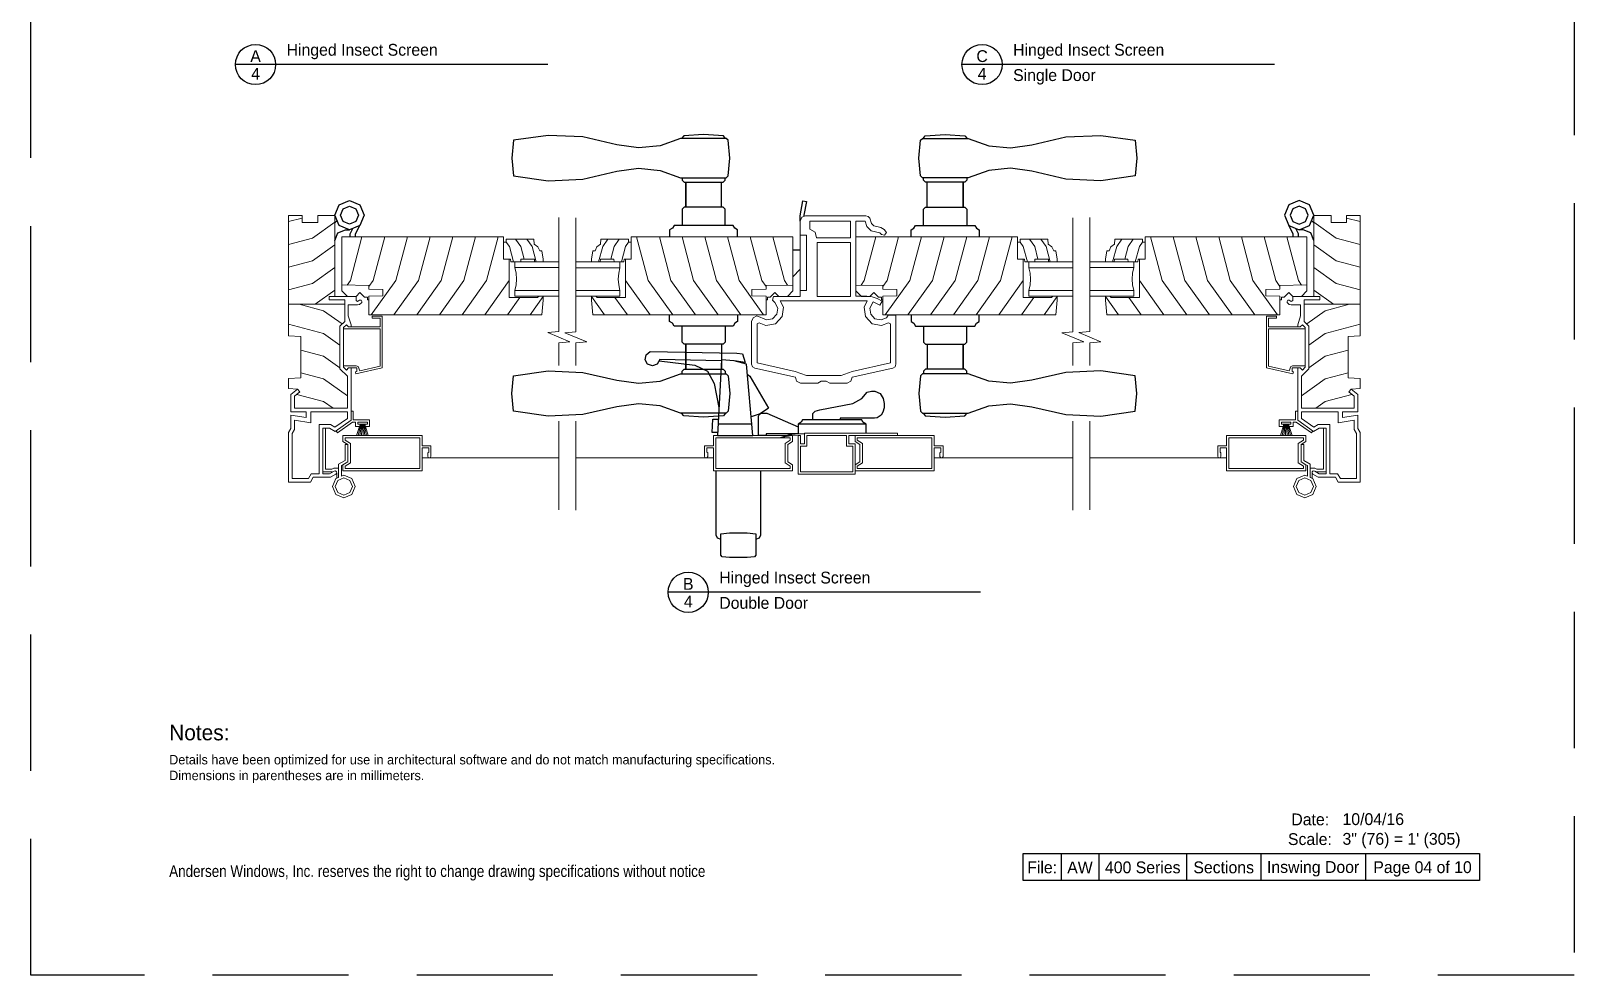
# Model space of a CAD drawing. Extents: x 0 to 323, y 0 to 44.
# Drawn here: x 102 to 136, y 0 to 20.8 of the extents above; entities that cross this region are included whole.
import ezdxf
from ezdxf.enums import TextEntityAlignment as Align

# ---------------------------------------------------------------- set-up
doc = ezdxf.new("R2010")
doc.units = 0
doc.header["$LTSCALE"] = 6
doc.header["$MEASUREMENT"] = 0
doc.linetypes.add('DASHED', pattern=[0.75, 0.5, -0.25])
doc.layers.add('A-ANNO-TEXT', color=4, linetype='CONTINUOUS')
doc.layers.add('A-DETL-MBND', color=8, linetype='CONTINUOUS')
doc.layers.add('A-DETL-MCUT', color=6, linetype='CONTINUOUS', lineweight=20)
doc.layers.add('A-DETL-PATT', color=8, linetype='CONTINUOUS', lineweight=5)
doc.layers.add('PLOT VIEW', color=1, linetype='DASHED', plot=False)
doc.styles.add('ADF Text', font='FRABK.TTF', dxfattribs={"width": 0.85})

# ---------------------------------------------------------------- blocks, each defined once
blk = doc.blocks.new('200 Series Sections')
at = {"layer": 'PLOT VIEW'}
blk.add_lwpolyline([(0, 44), (34, 44), (34, 0), (0, 0)], close=True, dxfattribs=at)
at = {"layer": 'A-ANNO-TEXT', "line_spacing_factor": 1.04, "style": 'ADF Text'}
for s, insert, char_height, width, attachment_point in [('{\\W1;Notes:}', (3.047, 5.516), 0.34375, 25.6958, 1), ('Andersen Windows, Inc. reserves the right to change drawing specifications without notice', (3.047, 2.083), 0.26042, 13.9095, 7)]:
    blk.add_mtext(s, dxfattribs=dict(at, insert=insert, char_height=char_height, width=width, attachment_point=attachment_point))
at = {"layer": 'A-ANNO-TEXT', "style": 'ADF Text'}
for s, insert, char_height, width, attachment_point in [('\\pi-0.625,l0.625,t0.625;{\\W1;Details have been optimized for use in architectural software and do not match manufacturing specifications.\\PDimensions in parentheses are in millimeters.}', (3.047, 4.85), 0.208333, 23.35277, 1), ('\\pi0.042099;{\\W1;Date:\\P\\pi-0.032878;Scale:}', (27.728, 2.862), 0.26042, 0.90494, 7), ('{\\W1;10/04/16\\P3" (76) = 1\' (305)}', (28.897, 2.793), 0.26042, 3.02006, 7)]:
    blk.add_mtext(s, dxfattribs=dict(at, insert=insert, char_height=char_height, width=width, attachment_point=attachment_point))
blk = doc.blocks.new('AW Detail Tag')
at = {"layer": 'A-ANNO-TEXT'}
blk.add_line((6.886, 0), (0, 0), dxfattribs=at)
blk.add_circle((0.443, 0), 0.443, dxfattribs=at)
blk = doc.blocks.new('400 Series Hinged Door Screen Stile Rail-flat-1')
at = {"layer": 'A-DETL-MCUT'}
for points in [[(1.744, 0), (1.744, -0.225), (1.939, -0.225), (1.939, -0.464), (1.922, -0.494), (1.887, -0.494), (1.869, -0.464), (1.869, -0.385), (1.889, -0.365), (1.889, -0.275), (1.744, -0.275), (1.744, -0.779), (0, -0.779), (0, -0.644), (0.105, -0.582), (0.105, -0.197), (0, -0.135), (0, 0)], [(0.165, -0.174), (0.165, -0.605), (0.05, -0.673), (0.05, -0.729), (1.694, -0.729), (1.694, -0.05), (0.05, -0.05), (0.05, -0.106)]]:
    blk.add_lwpolyline(points, close=True, dxfattribs=at)
blk = doc.blocks.new('400 Series Screen Door Weather Strip-flat-1')
at = {"layer": 'A-DETL-MCUT'}
for p, q in [((0.188, -0.137), (0.123, -0.334)), ((0.205, -0.087), (0.307, -0.087))]:
    blk.add_line(p, q, dxfattribs=at)
for points in [[(0, 0.201), (0.05, 0.201), (0.05, 0.013), (0.41, 0.013), (0.41, -0.137), (0.321, -0.137), (0.307, -0.087), (0.36, -0.087), (0.36, -0.037), (0.15, -0.037), (0.15, -0.087), (0.205, -0.087), (0.188, -0.137), (0.1, -0.137), (0.1, -0.037), (0.034, -0.037), (-0.301, -0.272), (-0.33, -0.231)], [(0.219, -0.087), (0.159, -0.334)], [(0.234, -0.087), (0.196, -0.334)], [(0.248, -0.087), (0.232, -0.334)], [(0.263, -0.087), (0.268, -0.334)], [(0.278, -0.087), (0.305, -0.334)], [(0.292, -0.087), (0.341, -0.334)], [(0.321, -0.137), (0.378, -0.334)]]:
    blk.add_lwpolyline(points, dxfattribs=at)
blk = doc.blocks.new('400 Series Inswing Door Hinged Screen Hinge')
at = {"layer": 'A-DETL-MCUT'}
for p, q in [((0.968, 0.225), (0.75, 0.225)), ((1.06, 0.089), (1.06, 0.199))]:
    blk.add_line(p, q, dxfattribs=at)
for points in [[(0.81, 1.187), (0.81, 0.285), (0.952, 0.285), (0.997, 0.311), (1.102, 0.311)], [(1.197, 0.384), (1.162, 0.364), (1.162, 0.131), (1.218, 0.154), (1.395, 0.081), (1.468, -0.096), (1.395, -0.273), (1.218, -0.346), (1.041, -0.273), (0.968, -0.096), (1.041, 0.081), (1.102, 0.106), (1.102, 0.398), (1.242, 0.48), (1.242, 0.831), (1.302, 0.831)], [(2.941, 0.534), (5.954, 0.534)]]:
    blk.add_lwpolyline(points, dxfattribs=at)
blk.add_lwpolyline([(1.352, 0.039), (1.408, -0.096), (1.352, -0.23), (1.218, -0.286), (1.084, -0.23), (1.028, -0.096), (1.084, 0.039), (1.218, 0.094)], close=True, dxfattribs=at)
for name, p in [('400 Series Screen Door Weather Strip-flat-1', (1.375, 1.362)), ('400 Series Hinged Door Screen Stile Rail-flat-1', (1.197, 1.028))]:
    blk.add_blockref(name, p, dxfattribs=at)
blk = doc.blocks.new('400 Series Shaded Inswing Stile')
at = {"layer": 'A-DETL-MCUT', "color": 145}
for p, q in [((-3.5, 0.632), (-4.469, 0.632)), ((-4.469, 0.132), (-3.5, 0.132))]:
    blk.add_line(p, q, dxfattribs=at)
blk.add_lwpolyline([(-3.375, -0.024), (-3.375, 0.819), (-3.25, 0.819), (-3.25, 1.313), (0.313, 1.313), (0.313, 0.25), (-0.281, 0.24), (-0.281, 0.156), (-0.594, 0.151), (-0.594, 0.012), (-0.281, 0.007), (-0.281, -0.406), (-4.094, -0.406), (-4.125, -0.087), (-4.125, 0.007), (-4.031, 0.007), (-4, -0.024)], close=True, dxfattribs=at)
for points in [[(-4.008, 1.093), (-4.047, 1.005), (-4.094, 1.005), (-4.125, 0.819), (-4.125, 0.757), (-3.934, 0.757), (-3.929, 0.819), (-3.633, 0.819), (-3.628, 0.757), (-3.411, 0.757), (-3.406, 0.819), (-3.25, 0.819), (-3.25, 1.195), (-3.307, 1.195), (-3.307, 1.257), (-3.917, 1.257), (-3.927, 1.147), (-4.008, 1.093)], [(-4.469, 0.757), (-3.5, 0.757), (-3.5, 0.632), (-3.527, 0.51), (-3.536, 0.382), (-3.527, 0.254), (-3.5, 0.132), (-3.5, 0.007), (-4.469, 0.007)], [(0.313, 0.25), (0.313, 0.125), (0.19, 0), (0, 0), (-0.085, 0.086), (-0.187, -0.018), (-0.25, -0.018), (-0.25, -0.08), (-0.281, -0.08)]]:
    blk.add_lwpolyline(points, dxfattribs=at)
at = {"layer": 'A-DETL-MCUT', "color": 145, "const_width": 0.0000001}
for points in [[(-3.875, 0.632), (-3.875, 0.132)], [(-3.686, 0.132), (-3.686, 0.171), (-3.567, 0.219), (-3.567, 0.545), (-3.686, 0.593), (-3.686, 0.632)]]:
    blk.add_lwpolyline(points, dxfattribs=at)
at = {"layer": 'A-DETL-PATT', "color": 145}
for points in [[(-3.968, 0.757), (-3.878, 1.098), (-3.764, 1.257)], [(-3.701, 0.819), (-3.628, 1.098), (-3.514, 1.257)], [(-3.468, 0.757), (-3.378, 1.098), (-3.307, 1.197)], [(-3.131, 1.313), (-2.875, 0.348), (-2.336, -0.406)], [(-2.631, 1.313), (-2.375, 0.348), (-1.836, -0.406)], [(-2.131, 1.313), (-1.875, 0.348), (-1.336, -0.406)], [(-1.631, 1.313), (-1.375, 0.348), (-0.836, -0.406)], [(-1.131, 1.313), (-0.875, 0.348), (-0.336, -0.406)], [(-0.631, 1.313), (-0.375, 0.348), (-0.281, 0.216)], [(-0.131, 1.313), (0.125, 0.348), (0.196, 0.248)], [(-3.375, 0.348), (-2.836, -0.406)], [(-4.125, -0.002), (-3.836, -0.406)], [(-3.609, -0.024), (-3.336, -0.406)]]:
    blk.add_lwpolyline(points, dxfattribs=at)
blk = doc.blocks.new('400 Series Shaded Inswing Head No Fin')
at = {"layer": 'A-DETL-MCUT', "color": 145}
for points in [[(-3.359, -1.375), (-4.513, -1.375), (-4.758, -1.024), (-4.688, -0.902), (-4.688, -0.75), (-5.688, -0.75), (-5.688, -0.902), (-5.631, -1.001), (-5.626, -1.032), (-5.645, -1.057), (-5.676, -1.06), (-5.7, -1.041), (-5.768, -0.924), (-5.768, -0.543), (-5.875, -0.481), (-5.875, 0), (-4.778, 0), (-4.692, -0.05), (-4.398, -0.05), (-4.451, -0.387), (-4.324, -0.387), (-4.324, -0.05), (-3.944, -0.05), (-3.825, -0.198), (-3.888, -0.248), (-3.982, -0.13), (-4.248, -0.13), (-4.248, -1.295), (-3.54, -1.295), (-3.377, -1.131), (-2.436, -1.131), (-2.333, -1.235), (-1.862, -1.235), (-1.862, -0.891), (-1.782, -0.891), (-1.782, -1.485), (-1.872, -1.485), (-1.892, -1.519), (-1.866, -1.564), (-1.866, -1.595), (-1.893, -1.61), (-1.921, -1.61), (-1.958, -1.565), (-1.969, -1.516), (-1.969, -1.315), (-2.213, -1.315), (-2.407, -1.375), (-2.453, -1.375)], [(-1.782, -1.016), (0, -1.016), (0, -0.64), (-0.156, -0.64), (-0.156, -0.298), (0, -0.298), (0, 0), (-2.655, 0), (-2.669, -0.266), (-3.576, -0.266), (-3.59, 0), (-3.81, 0), (-3.825, -0.198)], [(-1.956, -1.235), (-1.956, 0)], [(-3.312, -1.211), (-3.312, -1.487), (-3.33, -1.53), (-3.42, -1.566), (-3.319, -2.016), (-2.5, -2.016), (-2.5, -1.211), (-2.469, -1.211), (-2.408, -1.273), (-2.453, -1.318), (-2.453, -2.016), (-2.266, -2.016), (-2.266, -1.844), (-2.219, -1.844), (-2.219, -2.063), (-3.356, -2.063), (-3.488, -1.479), (-3.445, -1.47), (-3.438, -1.5), (-3.359, -1.5), (-3.359, -1.318), (-3.405, -1.273), (-3.344, -1.211), (-2.5, -1.211)]]:
    blk.add_lwpolyline(points, dxfattribs=at)
blk.add_lwpolyline([(-5.688, -0.497), (-5.688, -0.67), (-4.608, -0.67), (-4.608, -0.924), (-4.664, -1.02), (-4.471, -1.295), (-4.328, -1.295), (-4.328, -0.487), (-4.568, -0.487), (-4.512, -0.13), (-4.713, -0.13), (-4.8, -0.08), (-5.795, -0.08), (-5.795, -0.435)], close=True, dxfattribs=at)
at = {"layer": 'A-DETL-PATT', "color": 145}
for points in [[(-2.394, 0), (-2.598, -0.768), (-2.858, -1.131)], [(-1.637, 0), (-1.497, -0.529), (-1.149, -1.016)], [(-1.137, 0), (-0.997, -0.529), (-0.649, -1.016)], [(-0.637, 0), (-0.497, -0.529), (-0.149, -1.016)], [(-0.137, 0), (-0.058, -0.298)], [(-3.942, -0.18), (-4.098, -0.768), (-4.248, -0.978)], [(-3.465, -0.266), (-3.598, -0.768), (-3.975, -1.295)], [(-2.965, -0.266), (-3.098, -0.768), (-3.358, -1.131)], [(-1.956, -0.232), (-2.098, -0.768), (-2.39, -1.177)], [(-1.956, -0.587), (-1.649, -1.016)]]:
    blk.add_lwpolyline(points, dxfattribs=at)
at = {"layer": 'A-DETL-MCUT', "xscale": -1, "rotation": 270}
blk.add_blockref('400 Series Shaded Inswing Stile', (-1.782, -1.485), dxfattribs=at)
blk = doc.blocks.new('400 Series Hinged Door Screen Stile Rail-flat-2')
at = {"layer": 'A-DETL-MCUT'}
for points in [[(1.744, 0), (1.744, -0.225), (1.939, -0.225), (1.939, -0.464), (1.922, -0.494), (1.887, -0.494), (1.869, -0.464), (1.869, -0.385), (1.889, -0.365), (1.889, -0.275), (1.744, -0.275), (1.744, -0.779), (0, -0.779), (0, -0.644), (0.105, -0.582), (0.105, -0.197), (0, -0.135), (0, 0)], [(0.165, -0.174), (0.165, -0.605), (0.05, -0.673), (0.05, -0.729), (1.694, -0.729), (1.694, -0.05), (0.05, -0.05), (0.05, -0.106)]]:
    blk.add_lwpolyline(points, close=True, dxfattribs=at)
blk = doc.blocks.new('400 Series Hinged Screen Astragal')
at = {"layer": 'A-DETL-MBND'}
for p, q in [((-1.588, -0.95), (-2.331, -0.95)), ((0.933, -0.951), (-0.565, -0.951))]:
    blk.add_line(p, q, dxfattribs=at)
for points in [[(-2.258, 0.445), (-3.613, 0.471), (-3.668, 0.372), (-3.774, 0.332), (-3.881, 0.37), (-3.937, 0.469), (-3.916, 0.58), (-3.828, 0.652), (-1.919, 0.614), (-1.792, 0.598), (-1.734, 0.405), (-1.975, 0.445), (-2.256, 0.47), (-2.344, -1.2), (-1.566, -1.2), (-1.703, 0.37), (-1.975, 0.445)], [(-3.627, 0.445), (-2.842, 0.347), (-2.563, 0.216), (-2.413, -0.055), (-2.312, -0.585)], [(-1.685, 0.154), (-1.633, 0.105), (-1.22, -0.6), (-1.405, -0.721), (-1.602, -0.791)], [(-0.241, -0.853), (-0.241, -0.715), (-0.188, -0.663), (-0.09, -0.635), (0.643, -0.495), (0.835, -0.382), (0.957, -0.244), (1.05, -0.22), (1.125, -0.221), (1.244, -0.275), (1.31, -0.382), (1.333, -0.493), (1.328, -0.592), (1.302, -0.684), (1.262, -0.749), (1.177, -0.813), (1.119, -0.82), (0.359, -0.82), (0.359, -0.853)], [(-2.341, -1.137), (-2.441, -1.137), (-2.453, -1.137), (-2.456, -1.137), (-2.458, -1.137), (-2.448, -0.837), (-2.445, -0.837), (-2.443, -0.837), (-2.436, -0.837), (-2.329, -0.837), (-2.325, -0.837)], [(0.933, -1.149), (0.933, -0.951), (0.863, -0.907), (0.837, -0.853), (-0.47, -0.853), (-0.496, -0.907), (-0.565, -0.951), (-0.565, -1.161), (-1.27, -1.161), (-1.27, -1.2), (-1.437, -1.2), (-1.437, -0.771), (-1.419, -0.728), (-1.377, -0.711), (-1.257, -0.711), (-0.565, -1.009)], [(-2.375, -1.979), (-2.375, -3.385), (-2.346, -3.456), (-2.267, -3.485)], [(-1.497, -3.485), (-1.418, -3.456), (-1.389, -3.385), (-1.389, -1.979)]]:
    blk.add_lwpolyline(points, dxfattribs=at)
blk.add_lwpolyline([(-2.267, -3.833), (-2.267, -3.367), (-2.08, -3.341), (-1.685, -3.341), (-1.497, -3.367), (-1.497, -3.833), (-1.523, -3.871), (-1.685, -3.886), (-2.08, -3.886), (-2.242, -3.871)], close=True, dxfattribs=at)
at = {"layer": 'A-DETL-MCUT'}
for points in [[(-0.563, -1.2), (-0.511, -1.2), (-0.511, -1.387), (-0.422, -1.387), (-0.422, -1.149), (1.624, -1.149), (1.624, -1.2), (0.553, -1.2), (0.553, -1.387), (0.688, -1.387), (0.688, -2.049), (-0.563, -2.049), (-0.563, -1.2), (-0.743, -1.209), (-0.979, -1.253), (-0.774, -1.182), (-0.556, -1.16), (-0.422, -1.16)], [(-2.432, -1.694), (-5.461, -1.694)], [(2.432, -1.694), (5.487, -1.694)]]:
    blk.add_lwpolyline(points, dxfattribs=at)
blk.add_lwpolyline([(-0.371, -1.438), (-0.512, -1.438), (-0.512, -1.998), (0.637, -1.998), (0.637, -1.438), (0.501, -1.438), (0.501, -1.2), (-0.371, -1.2)], close=True, dxfattribs=at)
at = {"layer": 'A-DETL-MCUT', "xscale": -1}
blk.add_blockref('400 Series Hinged Door Screen Stile Rail-flat-2', (-0.688, -1.2), dxfattribs=at)
at = {"layer": 'A-DETL-MCUT'}
blk.add_blockref('400 Series Hinged Door Screen Stile Rail-flat-2', (0.688, -1.2), dxfattribs=at)
blk = doc.blocks.new('400 Series Shaded Hinged Door Handle')
at = {"layer": 'A-DETL-MBND', "color": 145}
for p, q in [((0.355, 1.2), (0.355, 0.65)), ((1.145, 0.65), (1.145, 1.2))]:
    blk.add_line(p, q, dxfattribs=at)
blk.add_lwpolyline([(-2.677, 1.235), (-1.911, 1.268), (-1.163, 1.441), (-0.687, 1.508), (-0.21, 1.46), (0.243, 1.3), (1.249, 1.3), (1.294, 1.341), (1.328, 1.733), (1.294, 2.125), (1.249, 2.166), (0.243, 2.166), (-0.21, 2.006), (-0.687, 1.958), (-1.163, 2.025), (-1.911, 2.198), (-2.677, 2.231), (-3.438, 2.125), (-3.472, 1.733), (-3.438, 1.341)], close=True, dxfattribs=at)
for points in [[(1.235, 2.166), (1.187, 2.222), (0.75, 2.254), (0.313, 2.222), (0.265, 2.166)], [(0.275, 1.3), (0.275, 1.245), (0.32, 1.2), (1.18, 1.2), (1.225, 1.245), (1.225, 1.3)], [(0.355, 0.65), (0.355, 1.2)], [(1.145, 0.65), (1.145, 1.2)], [(1.225, 0.25), (1.225, 0.605), (1.18, 0.65), (0.32, 0.65), (0.275, 0.605), (0.275, 0.25)], [(1.5, 0), (1.5, 0.15), (1.438, 0.188), (1.4, 0.25), (0.1, 0.25), (0.062, 0.188), (0, 0.15), (0, 0)]]:
    blk.add_lwpolyline(points, dxfattribs=at)
blk = doc.blocks.new('400 Series Shaded Inswing Astragal')
at = {"layer": 'A-DETL-MBND', "color": 145}
for points in [[(-0.523, 3.527), (-0.523, 3.647), (-0.46, 3.971), (-0.381, 3.956), (-0.44, 3.658), (-0.442, 3.627)], [(-0.523, 2.886), (-0.679, 2.886)], [(-0.523, 2.468), (-0.679, 2.299)]]:
    blk.add_lwpolyline(points, dxfattribs=at)
at = {"layer": 'A-DETL-MCUT', "color": 145}
for points in [[(-5.461, 3.603), (-5.461, 1.091), (-5.705, 1.069), (-5.217, 0.865), (-5.461, 0.843), (-5.461, 0.344)], [(5.487, 3.603), (5.487, 1.091), (5.243, 1.069), (5.731, 0.865), (5.487, 0.843), (5.487, 0.344)], [(1.429, 1.287), (1.469, 1.266), (1.469, 0.403), (0.628, 0.213), (0.381, 0.127), (-0.381, 0.127), (-0.628, 0.213), (-1.469, 0.403), (-1.469, 1.266), (-1.426, 1.289), (-1.274, 1.226), (-1.067, 1.268), (-0.92, 1.423), (-0.89, 1.634), (-0.959, 1.768), (0.959, 1.768), (0.89, 1.634), (0.92, 1.423), (1.067, 1.268), (1.274, 1.226), (1.426, 1.289), (1.469, 1.266)], [(-5.461, -0.881), (-5.461, -2.839)], [(5.487, -0.881), (5.487, -2.839)]]:
    blk.add_lwpolyline(points, dxfattribs=at)
at = {"layer": 'A-DETL-MCUT', "color": 145, "linetype": 'Continuous'}
blk.add_lwpolyline([(-0.523, 3.22), (-0.384, 3.219), (-0.384, 1.997), (-0.523, 1.997), (-0.523, 3.527), (-0.487, 3.611), (-0.4, 3.642), (0.924, 3.642), (0.977, 3.632), (1.017, 3.596), (1.052, 3.473), (1.104, 3.422), (1.256, 3.388), (1.328, 3.346), (1.379, 3.28), (1.34, 3.215), (1.27, 3.229), (1.236, 3.272), (1.045, 3.315), (0.947, 3.412), (0.915, 3.525), (0.705, 3.525), (0.705, 1.873), (0.949, 1.873), (1.066, 1.86), (1.176, 1.82), (1.289, 1.762), (1.232, 1.678), (1.086, 1.753), (1.014, 1.613), (1.033, 1.477), (1.128, 1.378), (1.262, 1.351), (1.379, 1.399), (1.419, 1.459), (1.588, 1.459), (1.588, 0.376), (1.571, 0.321), (1.521, 0.292), (0.623, 0.089), (0.599, 0.001), (0.516, -0.04), (0.134, -0.04), (0.056, 0), (-0.056, 0), (-0.134, -0.04), (-0.516, -0.04), (-0.599, 0.001), (-0.623, 0.089), (-1.521, 0.292), (-1.571, 0.321), (-1.589, 0.376), (-1.589, 1.314), (-1.557, 1.4), (-1.474, 1.438), (-1.262, 1.351), (-1.128, 1.378), (-1.033, 1.477), (-1.014, 1.613), (-1.077, 1.735), (-1.129, 1.788), (-1.109, 1.87), (-0.523, 1.87), (-0.523, 1.997)], dxfattribs=at)
for points in [[(-0.305, 3.525), (-0.305, 3.35), (-0.19, 3.285), (-0.159, 3.156), (0.587, 3.156), (0.587, 3.525)], [(-0.148, 3.056), (0.587, 3.056), (0.587, 1.87), (-0.148, 1.87)]]:
    blk.add_lwpolyline(points, close=True, dxfattribs=at)
at = {"layer": 'A-DETL-MCUT'}
for name, p in [('400 Series Shaded Hinged Door Handle', (-3.398, 3.183)), ('400 Series Shaded Inswing Stile', (-0.992, 1.87))]:
    blk.add_blockref(name, p, dxfattribs=at)
at = {"layer": 'A-DETL-MCUT', "xscale": -1}
for name, p in [('400 Series Shaded Hinged Door Handle', (3.424, 3.183)), ('400 Series Shaded Inswing Stile', (1.018, 1.87))]:
    blk.add_blockref(name, p, dxfattribs=at)
at = {"layer": 'A-DETL-MCUT', "xscale": -1, "rotation": 180}
blk.add_blockref('400 Series Shaded Hinged Door Handle', (-3.398, 1.464), dxfattribs=at)
at = {"layer": 'A-DETL-MCUT', "rotation": 180}
blk.add_blockref('400 Series Shaded Hinged Door Handle', (3.424, 1.464), dxfattribs=at)

msp = doc.modelspace()

# ---------------------------------------------------------------- linework, layer by layer
at = {"layer": 'A-ANNO-TEXT'}
for p, q in [((124.6963246, 2.6804896), (124.6963246, 2.0833332)), ((125.529658, 2.6804896), (125.529658, 2.0833332)), ((127.4630288, 2.6804896), (127.4630288, 2.0833332)), ((129.095776, 2.6804896), (129.095776, 2.0833332)), ((131.4037753, 2.6804896), (131.4037753, 2.0833332))]:
    msp.add_line(p, q, dxfattribs=at)
msp.add_lwpolyline([(123.8629913, 2.6804896), (133.9166683, 2.6804896), (133.9166683, 2.0833332), (123.8629913, 2.0833332)], close=True, dxfattribs=at)
at = {"layer": 'A-DETL-MBND', "color": 145}
for p, q in [((108.6948352, 16.5701599), (108.7477218, 16.6229707)), ((130.2689225, 16.5701599), (130.2160358, 16.6229707))]:
    msp.add_line(p, q, dxfattribs=at)
for points in [[(109.2491582, 16.5100089), (109.0218352, 16.4158486), (108.7945121, 16.5100089), (108.7003518, 16.737332), (108.7945121, 16.964655), (109.0218352, 17.0588153), (109.2491582, 16.964655), (109.3433185, 16.737332)], [(129.7145994, 16.5100089), (129.9419225, 16.4158486), (130.1692455, 16.5100089), (130.2634058, 16.737332), (130.1692455, 16.964655), (129.9419225, 17.0588153), (129.7145994, 16.964655), (129.6204391, 16.737332)], [(109.1610645, 16.5981026), (109.0218352, 16.540432), (108.8826058, 16.5981026), (108.8249352, 16.737332), (108.8826058, 16.8765613), (109.0218352, 16.934232), (109.1610645, 16.8765613), (109.2187352, 16.737332)], [(129.8026932, 16.5981026), (129.9419225, 16.540432), (130.0811518, 16.5981026), (130.1388225, 16.737332), (130.0811518, 16.8765613), (129.9419225, 16.934232), (129.8026932, 16.8765613), (129.7450225, 16.737332)]]:
    msp.add_lwpolyline(points, close=True, dxfattribs=at)
for points in [[(108.6948352, 16.1798486), (108.763958, 16.3467258), (108.9308352, 16.4158486), (109.0218352, 16.4158486)], [(109.0338352, 16.2642774), (109.0338352, 16.331082), (109.0968409, 16.446917)], [(109.1518352, 16.2642774), (109.1518352, 16.331082), (109.2491582, 16.5100089)], [(129.8119225, 16.2642774), (129.8119225, 16.331082), (129.7145994, 16.5100089)], [(129.9299225, 16.2642774), (129.9299225, 16.331082), (129.8669168, 16.446917)], [(130.2689225, 16.1798486), (130.1997997, 16.3467258), (130.0329225, 16.4158486), (129.9419225, 16.4158486)]]:
    msp.add_lwpolyline(points, dxfattribs=at)
at = {"layer": 'A-DETL-MCUT', "color": 145}
for points in [[(113.6327712, 16.6890355), (113.6327712, 14.176994), (113.3888241, 14.1550183), (113.8767183, 13.9512284), (113.6327712, 13.9292527), (113.6327712, 13.4250615)], [(125.3309865, 16.6890355), (125.3309865, 14.176994), (125.0870394, 14.1550183), (125.5749336, 13.9512284), (125.3309865, 13.9292527), (125.3309865, 13.4250615)], [(113.6327712, 12.1994932), (113.6327712, 10.2476954)], [(125.3309865, 12.1994932), (125.3309865, 10.2476954)]]:
    msp.add_lwpolyline(points, dxfattribs=at)

# ---------------------------------------------------------------- block references
at = {"layer": 'A-ANNO-TEXT'}
for name, p in [('200 Series Sections', (102.0000016, -0.0000001)), ('AW Detail Tag', (106.5066682, 20.0572107)), ('AW Detail Tag', (122.5132109, 20.0572107)), ('AW Detail Tag', (116.0391032, 8.4319948))]:
    msp.add_blockref(name, p, dxfattribs=at)
at = {"layer": 'A-DETL-MCUT'}
for name, p in [('400 Series Shaded Inswing Astragal', (119.4690505, 13.0808709)), ('400 Series Hinged Screen Astragal', (119.4690505, 13.086267)), ('400 Series Inswing Door Hinged Screen Hinge', (107.6788352, 10.8582774))]:
    msp.add_blockref(name, p, dxfattribs=at)
at = {"layer": 'A-DETL-MCUT', "rotation": 90.00000000000001}
msp.add_blockref('400 Series Shaded Inswing Head No Fin', (107.6788352, 16.7332774), dxfattribs=at)
at = {"layer": 'A-DETL-MCUT', "xscale": -1, "rotation": 270}
msp.add_blockref('400 Series Shaded Inswing Head No Fin', (131.2849225, 16.7332774), dxfattribs=at)
at = {"layer": 'A-DETL-MCUT', "xscale": -1}
msp.add_blockref('400 Series Inswing Door Hinged Screen Hinge', (131.2849225, 10.8582774), dxfattribs=at)

# ---------------------------------------------------------------- texts
at = {"layer": 'A-ANNO-TEXT', "style": 'ADF Text'}
for s, p in [('A', (106.9505866, 20.0341451)), ('C', (122.9571293, 20.0341451)), ('B', (116.4830216, 8.4089292))]:
    msp.add_text(s, height=0.2604167, dxfattribs=at).set_placement(p, align=Align.BOTTOM_CENTER)
for p in [(106.9505866, 19.9843257), (122.9571293, 19.9843257), (116.4830216, 8.3591098)]:
    msp.add_text('4', height=0.2604167, dxfattribs=at).set_placement(p, align=Align.TOP_CENTER)
at = {"layer": 'A-ANNO-TEXT', "char_height": 0.260416667, "width": 3.81698722, "line_spacing_factor": 1.04, "style": 'ADF Text'}
for s, insert, attachment_point in [('\\A1;{\\W1;Hinged Insect Screen}', (107.6338352, 20.1731206), 7), ('\\A1;{\\W1;Hinged Insect Screen}', (123.6403779, 20.1731206), 7), ('{\\W1;Single Door}', (123.6403779, 19.9545465), 1), ('\\A1;{\\W1;Hinged Insect Screen}', (117.1662702, 8.5479047), 7), ('{\\W1;Double Door}', (117.1662702, 8.3293305), 1)]:
    msp.add_mtext(s, dxfattribs=dict(at, insert=insert, attachment_point=attachment_point))
at = {"layer": 'A-ANNO-TEXT', "attachment_point": 8, "style": 'ADF Text'}
for s, insert, char_height, width in [('{\\W1;File:}', (124.279658, 2.2401422), 0.260416667, 0.833333333), ('{\\W1;AW}', (125.1129913, 2.2401422), 0.26041667, 0.833333333), ('{\\W1;400 Series}', (126.4963434, 2.240142), 0.260416667, 1.933370854), ('{\\W1;Sections}', (128.2794024, 2.240142), 0.260416667, 1.632747151), ('{\\W1;Inswing Door}', (130.2497756, 2.1726897), 0.260416667, 2.307999283), ('{\\W1;Page 04 of 10}', (132.6602218, 2.1692297), 0.260416667, 2.512893023)]:
    msp.add_mtext(s, dxfattribs=dict(at, insert=insert, char_height=char_height, width=width))

doc.saveas('drawing.dxf')
